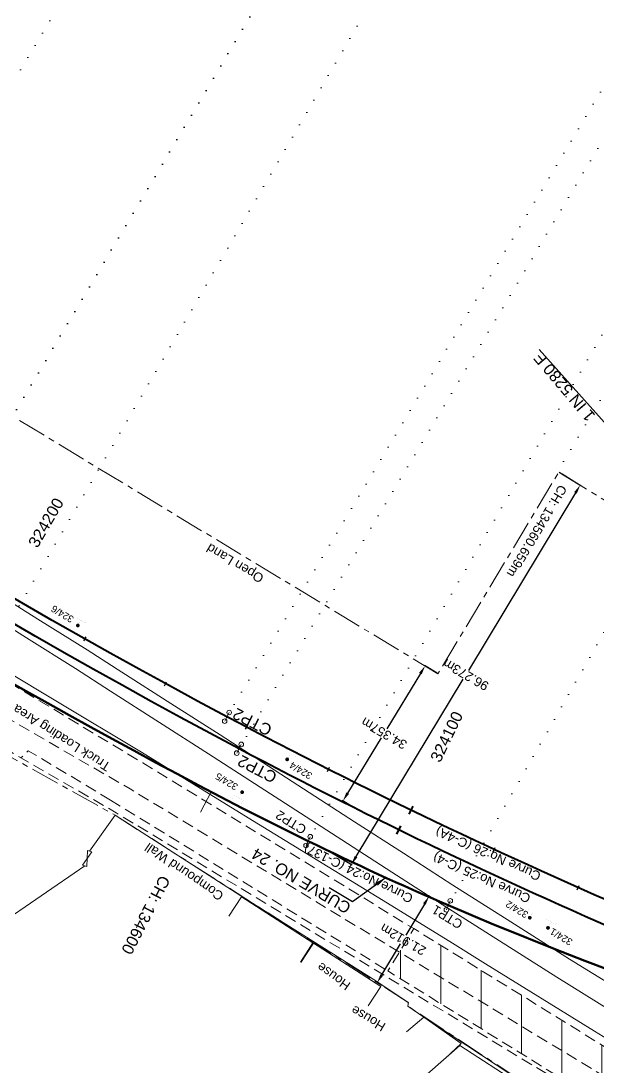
# Model space of a CAD drawing. Header units: metres. Extents: x 560405 to 1249476, y 3385111 to 6787087.
# Drawn here: x 624833.8 to 624959.2, y 3393283.7 to 3393510.9 of the extents above; entities that cross this region are included whole.
import ezdxf
from ezdxf.enums import TextEntityAlignment as Align

# ---------------------------------------------------------------- set-up
doc = ezdxf.new("R2010")
doc.units = ezdxf.units.M
doc.header["$MEASUREMENT"] = 0
doc.header["$PDSIZE"] = 0.05
for name, pattern in [('ACAD_ISO07W100', [3, 0, -3]), ('CENTER', [2, 1.25, -0.25, 0.25, -0.25]), ('DASHED', [0.75, 0.5, -0.25])]:
    doc.linetypes.add(name, pattern=pattern)
doc.layers.get('Defpoints').update_dxf_attribs({"color": 5, "lineweight": 0})
for name, color, linetype, lineweight in [('CANAL TOP', 5, 'Continuous', 0), ('Cardinal_Leader', 10, 'Continuous', 0), ('Chainage', 7, 'Continuous', 0), ('Compound Wall', 7, 'Continuous', 13), ('DOTED LINE', 7, 'ACAD_ISO07W100', 18), ('Existing IR Track', 143, 'Continuous', 0), ('Existing Railway Boundary', 7, 'CENTER', 0), ('Gate', 7, 'Continuous', 13), ('Horiz Curve', 7, 'Continuous', 0), ('OHE MAST', 7, 'Continuous', 0), ('OHE MAST TEXT', 7, 'Continuous', 0), ('Platform', 7, 'Continuous', 0), ('Prop_Horiz Alignment', 7, 'Continuous', 0), ('Proposed Chainage', 10, 'Continuous', 0), ('Proposed Curve_Details', 10, 'Continuous', 0), ('PROPOSED DFCC TRACK', 1, 'Continuous', 0), ('Proposed TPTC Chainages', 10, 'Continuous', 0), ('Residential Building Pucca', 7, 'Continuous', 13), ('Side Details', 7, 'Continuous', 13), ('Subroad Edge', 34, 'Continuous', 0), ('Text', 7, 'Continuous', 0)]:
    doc.layers.add(name, color=color, linetype=linetype, lineweight=lineweight)
for name, color, linetype in [('Cut & Conn curves dn', 192, 'Continuous'), ('Cut & Conn curves up', 192, 'Continuous'), ('cut conn grades up', 192, 'Continuous'), ('Dimension', 10, 'Continuous'), ('OP-3 CH UP', 7, 'Continuous'), ('PROPOSED ROADS', 10, 'DASHED')]:
    doc.layers.add(name, color=color, linetype=linetype)
doc.styles.add('ARIAL', font='arial.ttf')
doc.styles.get("Standard").update_dxf_attribs({"font": 'arial.ttf'})
doc.styles.add('Style-Arial', font='arial.ttf')
doc.dimstyles.new('ISO-25', dxfattribs={"dimtxt": 2.5, "dimasz": 2.5, "dimexe": 1.25, "dimexo": 0.625, "dimtad": 1, "dimdec": 3, "dimtxsty": 'Standard', "dimcen": 2.5, "dimadec": 0, "dimazin": 0, "dimtfac": 1, "dimtdec": 3, "dimtmove": 0, "dimatfit": 3, "dimfxl": 1, "dimarcsym": 0})
doc.dimstyles.get("Standard").update_dxf_attribs({"dimtxt": 2.5, "dimasz": 2.5, "dimexe": 0.18, "dimexo": 0.0625, "dimgap": 0.09, "dimtad": 0, "dimtih": 1, "dimtoh": 1, "dimdec": 3, "dimzin": 0, "dimdsep": 46, "dimtxsty": 'Standard', "dimcen": 0.09, "dimaunit": 1, "dimadec": 4, "dimazin": 0, "dimtfac": 1, "dimtdec": 3, "dimtofl": 0, "dimtmove": 0, "dimatfit": 3, "dimfxl": 1, "dimtolj": 1, "dimtzin": 0, "dimarcsym": 0})

# ---------------------------------------------------------------- blocks, each defined once
blk = doc.blocks.new('GT')
at = {"layer": 'Gate'}
for p, q in [((-0.5, -0.5), (-0.5, 0.5)), ((-0.5, 0.5), (0.5, -0.5)), ((0.5, 0.5), (0.5, -0.5))]:
    blk.add_line(p, q, dxfattribs=at)
at = {"layer": 'Gate', "flags": 128}
blk.add_lwpolyline([(0.5, 0.5), (-0.5, -0.5)], dxfattribs=at)
blk = doc.blocks.new('*D90')
at = {"layer": 'Defpoints', "color": 0, "lineweight": 9, "transparency": 16777216}
for p in [(624921.6, 3393370.84), (624924.26, 3393369.22), (624906.41, 3393339.87)]:
    blk.add_point(p, dxfattribs=at)
at = {"layer": 'Dimension', "color": 0, "lineweight": -2, "transparency": 16777216}
for p, q in [((624920.56, 3393369.14), (624913.25, 3393357.12)), ((624924.21, 3393369.25), (624921.44, 3393370.94)), ((624904.78, 3393343.2), (624912.09, 3393355.22)), ((624906.36, 3393339.9), (624903.59, 3393341.58))]:
    blk.add_line(p, q, dxfattribs=at)
at = {"layer": 'Dimension', "color": 0, "lineweight": 9, "transparency": 16777216}
for points in [[(624920.27, 3393369.31), (624920.84, 3393368.96), (624921.6, 3393370.84)], [(624904.5, 3393343.37), (624905.07, 3393343.02), (624903.75, 3393341.49)]]:
    blk.add_solid(points, dxfattribs=at)
at = {"layer": 'Dimension', "color": 0, "lineweight": 0, "transparency": 16777216, "insert": (624912.67, 3393356.17), "char_height": 2, "attachment_point": 5, "rotation": 150}
blk.add_mtext('\\A1;34.357m', dxfattribs=at)
blk = doc.blocks.new('OHE')
at = {"layer": 'OHE MAST'}
h = blk.add_hatch(color=3, dxfattribs=at)
edge = h.paths.add_edge_path()
edge.add_arc((627930.47, 3391522.15), 0.412, -30.9792, 329.0208)
at = {"layer": 'OHE MAST', "color": 3, "lineweight": 13, "const_width": 0.008, "flags": 128}
blk.add_lwpolyline([(627932.78, 3391523.67), (627932.2, 3391522.71), (627930.15, 3391523.94), (627930.72, 3391524.9)], dxfattribs=at)
at = {"layer": 'OHE MAST', "color": 3, "const_width": 0.008, "flags": 128}
blk.add_lwpolyline([(627931.18, 3391523.33), (627930.47, 3391522.15)], dxfattribs=at)
blk = doc.blocks.new('*D102')
at = {"layer": 'Defpoints', "color": 0, "lineweight": 9, "transparency": 16777216}
for p in [(624922.45, 3393320.79), (624923.45, 3393320.19), (624912.17, 3393301.41)]:
    blk.add_point(p, dxfattribs=at)
at = {"layer": 'Text', "color": 0, "lineweight": -2, "transparency": 16777216}
for p, q in [((624921.42, 3393319.08), (624917.39, 3393312.35)), ((624923.45, 3393320.19), (624922.3, 3393320.89)), ((624912.2, 3393303.72), (624916.24, 3393310.45)), ((624912.17, 3393301.41), (624911.02, 3393302.1))]:
    blk.add_line(p, q, dxfattribs=at)
at = {"layer": 'Text', "color": 0, "lineweight": 9, "transparency": 16777216}
for points in [[(624921.14, 3393319.25), (624921.71, 3393318.91), (624922.45, 3393320.79)], [(624911.92, 3393303.89), (624912.49, 3393303.55), (624911.17, 3393302.01)]]:
    blk.add_solid(points, dxfattribs=at)
at = {"layer": 'Text', "color": 0, "transparency": 16777216, "insert": (624916.81, 3393311.4), "char_height": 2, "attachment_point": 5, "rotation": 150}
blk.add_mtext('\\A1;21.912m', dxfattribs=at)
blk = doc.blocks.new('*D106')
at = {"layer": 'Defpoints', "color": 0, "lineweight": 9, "transparency": 16777216}
for p in [(624950.63, 3393412.92), (624955.29, 3393410.11), (624900.91, 3393330.49)]:
    blk.add_point(p, dxfattribs=at)
at = {"layer": 'Dimension', "color": 0, "lineweight": -2, "transparency": 16777216}
for p, q in [((624950.69, 3393412.89), (624955.44, 3393410.02)), ((624954.26, 3393408.4), (624931, 3393369.85)), ((624906.6, 3393329.39), (624929.85, 3393367.94)), ((624900.96, 3393330.45), (624905.72, 3393327.58))]:
    blk.add_line(p, q, dxfattribs=at)
at = {"layer": 'Dimension', "color": 0, "lineweight": 9, "transparency": 16777216}
for points in [[(624953.97, 3393408.57), (624954.54, 3393408.23), (624955.29, 3393410.11)], [(624906.31, 3393329.56), (624906.88, 3393329.22), (624905.56, 3393327.68)]]:
    blk.add_solid(points, dxfattribs=at)
at = {"layer": 'Dimension', "color": 0, "lineweight": 0, "transparency": 16777216, "insert": (624930.43, 3393368.9), "char_height": 2, "attachment_point": 5, "rotation": 150}
blk.add_mtext('\\A1;96.273m', dxfattribs=at)

msp = doc.modelspace()

# ---------------------------------------------------------------- hatches: boundary and pattern name
at = {"layer": 'Platform', "lineweight": 18, "ltscale": 5}
h = msp.add_hatch(dxfattribs=at)
h.set_pattern_fill('ANSI31', color=3, scale=70, angle=45)
h.paths.add_polyline_path([(625764.5882, 3392803.5868), (625746.2321, 3392814.5967), (625737.0194, 3392819.2755), (625704.0946, 3392839.2088), (625671.9737, 3392858.6062), (625641.256, 3392877.0892), (625610.2836, 3392895.751), (625560.2623, 3392926.2804), (625522.5869, 3392948.8585), (625482.9773, 3392972.6418), (625451.9359, 3392991.6256), (625421.6417, 3393009.7241), (625354.0885, 3393050.6028), (625301.0774, 3393082.6359), (625281.8023, 3393094.249), (625227.6613, 3393126.5647), (625168.0245, 3393162.919), (625094.4711, 3393207.1329), (625050.9326, 3393232.6145), (625011.8999, 3393256.6501), (624964.7557, 3393285.508), (624919.1299, 3393313.7575), (624913.4978, 3393304.5779), (624956.7742, 3393277.764), (625004.1747, 3393248.9547), (625045.8733, 3393224.1782), (625087.0373, 3393198.2053), (625155.9882, 3393157.6877), (625161.3558, 3393154.0733), (625221.119, 3393117.4224), (625275.0374, 3393085.066), (625290.2539, 3393075.2561), (625349.1291, 3393041.8357), (625415.7598, 3392998.2542), (625446.6577, 3392979.7718), (625478.8044, 3392960.6022), (625516.4182, 3392937.5763), (625553.7619, 3392915.0713), (625585.8397, 3392895.6563), (625593.1627, 3392891.1401), (625603.1792, 3392885.3123), (625634.5287, 3392866.3519), (625666.5944, 3392846.865), (625697.4278, 3392828.3449), (625730.8907, 3392807.7989), (625739.1561, 3392803.9139), (625756.6994, 3392793.2958), (625763.3635, 3392788.9616), (625792.777, 3392771.7812), (625820.3671, 3392754.8532), (625847.4418, 3392738.317), (625853.0514, 3392734.9942), (625875.6542, 3392721.4301), (625905.1251, 3392703.7363), (625946.8011, 3392678.4491), (625953.4617, 3392689.4227), (625911.6145, 3392714.7413), (625882.1845, 3392732.4454), (625859.0625, 3392746.2055), (625826.9254, 3392765.8663), (625799.2966, 3392782.4826)])

# ---------------------------------------------------------------- linework, layer by layer
at = {"layer": 'CANAL TOP', "linetype": 'ACAD_ISO07W100', "lineweight": 30}
msp.add_line((624805.921, 3393381.1982), (624900.704, 3393540.6971), dxfattribs=at)
at = {"layer": 'Cardinal_Leader', "linetype": 'Continuous', "lineweight": 13}
for p, q in [((624895.7185, 3393331.813), (624896.6473, 3393333.7199)), ((624926.2105, 3393317.8462), (624927.0508, 3393319.7937))]:
    msp.add_line(p, q, dxfattribs=at)
for centre in [(624896.6473, 3393333.7199), (624895.7185, 3393331.813), (624927.0508, 3393319.7937), (624926.2105, 3393317.8462)]:
    msp.add_circle(centre, 0.5, dxfattribs=at)
at = {"layer": 'Chainage', "color": 4, "lineweight": 0, "flags": 128}
msp.add_lwpolyline([(624878.5428, 3393359.7613), (624878.5428, 3393359.7613)], dxfattribs=at)
at = {"layer": 'Compound Wall', "lineweight": 20, "flags": 128}
for points in [[(624848.7198, 3393330.5908), (624854.2544, 3393338.3806), (624881.5952, 3393320.8628), (624910.9181, 3393302.4522), (624917.926, 3393297.7354), (624917.9698, 3393297.7439), (624917.8619, 3393296.9088), (624921.3018, 3393294.4955), (624943.1943, 3393280.1321), (624948.1968, 3393276.6365), (624948.29, 3393276.5847), (624932.4149, 3393263.449)], [(624802.9948, 3393322.4514), (624813.5261, 3393331.3679), (624828.613, 3393314.3923), (624847.6551, 3393327.4032)]]:
    msp.add_lwpolyline(points, dxfattribs=at)
at = {"layer": 'Compound Wall', "lineweight": 13, "flags": 128}
msp.add_lwpolyline([(624848.7198, 3393330.5908), (624854.2544, 3393338.3806), (624881.5952, 3393320.8628), (624910.9181, 3393302.4522), (624917.926, 3393297.7354), (624917.9698, 3393297.7439), (624917.8619, 3393296.9088), (624921.3018, 3393294.4955), (624943.1943, 3393280.1321), (624948.1968, 3393276.6365), (624948.29, 3393276.5847), (624932.4149, 3393263.449)], dxfattribs=at)
at = {"layer": 'Compound Wall', "flags": 128}
msp.add_lwpolyline([(624802.9948, 3393322.4514), (624813.5261, 3393331.3679), (624828.613, 3393314.3923), (624847.6551, 3393327.4032)], dxfattribs=at)
at = {"layer": 'Cut & Conn curves dn', "color": 190, "lineweight": 13}
msp.add_line((624878.0556, 3393358.8192), (624879.0299, 3393360.7033), dxfattribs=at)
for centre in [(624879.0299, 3393360.7033), (624878.0556, 3393358.8192)]:
    msp.add_circle(centre, 0.5, dxfattribs=at)
at = {"layer": 'Cut & Conn curves up', "color": 190, "lineweight": 13}
msp.add_line((624880.6807, 3393351.8831), (624881.6584, 3393353.7655), dxfattribs=at)
for centre in [(624881.6584, 3393353.7655), (624880.6807, 3393351.8831)]:
    msp.add_circle(centre, 0.5, dxfattribs=at)
at = {"layer": 'cut conn grades up', "color": 190, "linetype": 'Continuous', "lineweight": 0, "flags": 128}
msp.add_lwpolyline([(624975.9539, 3393405.4503), (624961.1017, 3393423.012), (624946.345, 3393439.5606)], dxfattribs=at)
at = {"layer": 'DOTED LINE', "color": 3, "linetype": 'ACAD_ISO07W100', "lineweight": 18}
msp.add_line((624784.405, 3393417.7816), (624874.1547, 3393567.8827), dxfattribs=at)
at = {"layer": 'DOTED LINE', "color": 1, "linetype": 'ACAD_ISO07W100', "lineweight": 18}
for p, q in [((624825.6341, 3393370.4689), (624921.5662, 3393535.0499)), ((624896.1829, 3393332.7665), (624989.9021, 3393494.1786)), ((624926.6306, 3393318.82), (625017.3233, 3393477.7781))]:
    msp.add_line(p, q, dxfattribs=at)
at = {"layer": 'DOTED LINE', "color": 190, "linetype": 'ACAD_ISO07W100', "lineweight": 18}
for p, q in [((624878.5428, 3393359.7613), (624967.1577, 3393507.9644)), ((624881.1696, 3393352.8243), (624972.243, 3393505.1392))]:
    msp.add_line(p, q, dxfattribs=at)
at = {"layer": 'DOTED LINE', "color": 6, "linetype": 'ACAD_ISO07W100', "lineweight": 18}
msp.add_line((624951.6683, 3393415.1824), (624996.5315, 3393490.2135), dxfattribs=at)
at = {"layer": 'Existing IR Track', "color": 3, "lineweight": 18, "ltscale": 5, "flags": 128}
for points in [[(624967.8038, 3393285.6834), (624958.3765, 3393291.4653), (624934.7357, 3393306.1459), (624926.9516, 3393310.9797), (624911.1479, 3393320.6759), (624885.4243, 3393336.4585), (624861.4936, 3393351.141), (624859.971, 3393352.0589), (624841.4073, 3393363.2484), (624830.6352, 3393369.6918), (624820.0448, 3393376.0262), (624807.5089, 3393383.5797), (624795.577, 3393390.7694), (624785.0521, 3393396.9378), (624774.5847, 3393403.071), (624761.6191, 3393410.4989), (624740.0714, 3393422.841), (624731.4944, 3393427.7315), (624719.578, 3393434.5269), (624711.1606, 3393439.4122), (624701.9812, 3393444.7402), (624692.5734, 3393450.5165), (624684.473, 3393455.5058), (624679.2409, 3393459.1434)], [(624973.228, 3393294.6816), (624952.9563, 3393307.1527), (624940.2147, 3393315.2265), (624927.5921, 3393323.2249), (624916.8668, 3393330.1323), (624906.2739, 3393336.9545), (624891.4931, 3393346.4908), (624877.0401, 3393355.8155), (624866.3707, 3393362.636), (624855.7028, 3393369.4555), (624848.1527, 3393374.2919), (624837.461, 3393380.9865), (624826.7596, 3393387.687), (624814.4934, 3393395.1633), (624801.9841, 3393402.7877), (624792.1532, 3393408.7025), (624790.7587, 3393409.5414)], [(624970.7047, 3393290.4896), (624950.1813, 3393303.1827), (624937.7224, 3393311.0892), (624925.2628, 3393318.9961), (624914.3963, 3393326.0266), (624903.5252, 3393333.0601), (624889.0238, 3393342.3975), (624874.5229, 3393351.7346), (624863.9039, 3393358.5395), (624853.2857, 3393365.3439), (624845.6807, 3393370.2438), (624835.0169, 3393376.9302), (624824.3523, 3393383.617), (624812.0493, 3393391.1073), (624801.1087, 3393398.122)]]:
    msp.add_lwpolyline(points, dxfattribs=at)
at = {"layer": 'Existing Railway Boundary', "color": 36, "lineweight": 20, "ltscale": 5, "flags": 128}
for points in [[(628955.3903, 3390792.7231), (628931.5933, 3390806.5004), (628894.0251, 3390836.9955), (628805.3605, 3390890.9758), (628763.1272, 3390916.9343), (628721.4077, 3390942.8333), (628634.7683, 3390998.5313), (628587.091, 3391026.3426), (628541.4721, 3391053.7252), (628498.5869, 3391079.4164), (628461.1936, 3391101.0466), (628391.2271, 3391146.4682), (628362.6237, 3391162.4973), (628324.6397, 3391185.7049), (628291.5767, 3391211.6933), (628254.0781, 3391235.9403), (628157.3612, 3391308.2767), (628174.1002, 3391326.9143), (628137.357, 3391356.9761), (627964.1476, 3391459.1923), (627842.8937, 3391531.9115), (627628.8138, 3391662.2153), (627542.6631, 3391714.392), (627424.9352, 3391785.3705), (627222.9648, 3391909.2736), (627204.5725, 3391920.6394), (627188.744, 3391930.1784), (627172.9334, 3391939.7064), (627156.2431, 3391949.7674), (627139.5672, 3391959.8197), (627123.601, 3391969.4113), (627107.6038, 3391979.0215), (627094.8626, 3391986.7123), (627082.1497, 3391994.3859), (627065.7488, 3392004.2586), (627049.3375, 3392014.1375), (627032.6946, 3392024.1476), (627016.0309, 3392034.1701), (627000.4204, 3392043.5941), (626984.8329, 3392053.004), (626968.8891, 3392062.6064), (626952.9363, 3392072.2142), (626935.7844, 3392082.5282), (626918.6205, 3392092.8492), (626911.6028, 3392097.0645), (626893.0809, 3392108.2246), (626874.5706, 3392119.3777), (626856.2268, 3392130.4336), (626837.8855, 3392141.4881), (626820.3864, 3392152.0274), (626802.8816, 3392162.57), (626783.4724, 3392174.252), (626764.0577, 3392185.9374), (626746.1558, 3392196.7119), (626728.2543, 3392207.4863), (626707.0601, 3392220.2572), (626685.8746, 3392233.0229), (626648.9408, 3392255.2553), (626610.6712, 3392278.2676), (626591.3871, 3392289.8865), (626572.1184, 3392301.4961), (626553.8402, 3392312.4904), (626535.5663, 3392323.4823), (626522.8303, 3392331.1061), (626502.0043, 3392343.7024), (626484.7028, 3392354.0807), (626467.0127, 3392364.7717), (626449.2849, 3392375.4221), (626424.442, 3392390.2653), (626407.8647, 3392400.3136), (626390.2843, 3392410.9836), (626378.1904, 3392418.1073), (626367.3819, 3392424.6782), (626356.7585, 3392431.1355), (626339.0548, 3392441.7126), (626324.6325, 3392450.4845), (626311.6182, 3392458.3129), (626290.6128, 3392470.9931), (626276.2418, 3392479.6446), (626252.5581, 3392493.9648), (626233.8146, 3392505.2467), (626215.0541, 3392516.5389), (626191.0882, 3392530.9577), (626167.1186, 3392545.3787), (626148.2508, 3392556.7397), (626129.3895, 3392568.0967), (626109.0676, 3392580.3241), (626088.7404, 3392592.5546), (626063.7846, 3392607.5962), (626038.8416, 3392622.63), (626017.6425, 3392635.4182), (625996.4509, 3392648.2016), (625974.9359, 3392661.1602), (625952.8751, 3392674.4888), (625933.5372, 3392686.1045), (625914.159, 3392697.7444), (625896.1455, 3392708.6148), (625885.6622, 3392714.935), (625875.1898, 3392721.2486), (625871.6088, 3392723.3979), (625854.6293, 3392733.6202), (625837.6636, 3392743.8342), (625819.8659, 3392754.5631), (625802.0927, 3392765.2772), (625784.0738, 3392776.0974), (625766.0279, 3392786.9338), (625747.7802, 3392797.9258), (625729.6331, 3392808.8567), (625710.0131, 3392820.4001), (625690.2406, 3392832.0331), (625670.5571, 3392843.8213), (625650.9098, 3392855.5881), (625631.8821, 3392867.0602), (625612.8815, 3392878.5159), (625595.4116, 3392889.057), (625577.9617, 3392899.586), (625560.977, 3392909.7984), (625543.9665, 3392920.0263), (625527.0929, 3392930.2025), (625510.2317, 3392940.3713), (625492.2072, 3392951.2501), (625474.1887, 3392962.1253), (625459.4135, 3392971.0439), (625444.6385, 3392979.9623), (625429.7392, 3392988.9655), (625414.8651, 3392997.9534), (625398.0894, 3393008.048), (625381.2878, 3393018.1581), (625364.4876, 3393028.2943), (625347.6668, 3393038.4431), (625341.4954, 3393042.1962), (625336.6811, 3393045.1488), (625324.9758, 3393052.1854), (625313.1706, 3393059.282), (625305.1662, 3393064.122), (625297.2032, 3393068.9372), (625281.7488, 3393078.2354), (625266.3027, 3393087.5539), (625250.5827, 3393097.0002), (625234.8576, 3393106.4748), (625220.9629, 3393114.8441), (625207.0756, 3393123.2089), (625191.9734, 3393132.2824), (625166.0786, 3393147.7733), (625153.4581, 3393156.0581), (625151.114, 3393150.7018), (625147.8866, 3393153.7551), (625116.7003, 3393173.3287), (625093.3281, 3393188.0041), (625071.1556, 3393203.0477), (625055.7157, 3393212.8225), (625027.3997, 3393228.6096), (625007.6825, 3393240.5669), (624979.825, 3393257.4607), (624954.8894, 3393272.5826), (624917.8619, 3393296.9088), (624917.926, 3393297.7354), (624854.2544, 3393338.3806), (624790.1714, 3393374.1107), (624761.6212, 3393391.1947), (624742.8731, 3393402.4132), (624713.9783, 3393419.7034), (624678.9617, 3393441.6196), (624667.4095, 3393431.6005), (624566.1173, 3393492.8402), (624519.8878, 3393520.9391), (624450.2813, 3393561.7296), (624447.0221, 3393556.3381), (624253.5789, 3393673.1377), (624021.9727, 3393812.2493)], [(624924.3694, 3393369.1236), (624757.1408, 3393470.3218), (624580.9681, 3393576.3235), (624588.5446, 3393588.8795), (624585.0406, 3393590.9939), (624568.0816, 3393601.2287), (624556.6055, 3393608.1185), (624545.2314, 3393614.9473), (624532.9273, 3393622.3676), (624520.6168, 3393629.7917), (624509.9792, 3393636.232), (624499.3008, 3393642.6969), (624491.2403, 3393647.5696), (624483.1601, 3393652.454), (624472.5088, 3393658.8611), (624461.9678, 3393665.2022), (624452.0781, 3393671.185), (624442.0903, 3393677.2271), (624431.7665, 3393683.4489), (624424.2758, 3393687.9025), (624411.1713, 3393673.2673)]]:
    msp.add_lwpolyline(points, dxfattribs=at)
at = {"layer": 'Existing Railway Boundary', "color": 6, "lineweight": 20, "ltscale": 5, "flags": 128}
msp.add_lwpolyline([(627892.3746, 3391590.8464), (627853.8026, 3391614.8633), (627807.8709, 3391643.3648), (627763.2098, 3391671.1424), (627729.391, 3391692.3162), (627635.8822, 3391750.6784), (627660.1446, 3391809.2203), (627519.5568, 3391891.152), (627476.8389, 3391915.865), (627434.3844, 3391942.69), (627307.5279, 3392026.3119), (627306.7829, 3392026.5061), (627267.353, 3392052.7992), (627223.9736, 3392078.9893), (627097.3461, 3392148.2433), (627064.2509, 3392171.6214), (627020.7361, 3392194.4307), (626980.8782, 3392219.8528), (626937.972, 3392245.713), (626894.59, 3392272.359), (626851.325, 3392298.078), (626765.656, 3392350.035), (626720.72, 3392377.008), (626678.274, 3392402.82), (626638.354, 3392427.704), (626595.176, 3392453.388), (626546.2585, 3392482.4138), (626502.9741, 3392507.8519), (626457.1589, 3392535.47), (626370.2027, 3392585.4762), (626329.4837, 3392607.8197), (626276.63, 3392641.1068), (626248.5163, 3392659.2277), (626219.5479, 3392680.9715), (626152.643, 3392718.511), (626109.5867, 3392744.8943), (626057.9239, 3392775.41), (626021.0374, 3392796.8242), (625904.8086, 3392858.5418), (625861.3055, 3392884.0038), (625818.1177, 3392909.4437), (625699.839, 3392978.326), (625656.064, 3393004.068), (625614.356, 3393028.385), (625543.556, 3393070.031), (625500.6769, 3393095.2405), (625461.769, 3393118.43), (625418.978, 3393143.909), (625375.919, 3393169.091), (625289.4128, 3393220.1398), (625283.3377, 3393209.9857), (625180.1642, 3393272.0512), (624950.6342, 3393412.922), (624924.3694, 3393369.1236), (624924.3694, 3393369.1236)], dxfattribs=at)
at = {"layer": 'Horiz Curve', "color": 190, "lineweight": 40, "flags": 128}
for points in [[(624878.5428, 3393359.7613), (624872.1738, 3393363.1668), (624865.8245, 3393366.6086), (624859.4937, 3393370.0845), (624853.1805, 3393373.5922), (624846.8839, 3393377.1296), (624840.6028, 3393380.6944), (624834.3361, 3393384.2845), (624828.0827, 3393387.8977), (624821.8414, 3393391.5318), (624815.6112, 3393395.1849), (624809.3908, 3393398.8546), (624803.179, 3393402.539), (624796.9747, 3393406.2358), (624790.7766, 3393409.9431), (624784.5835, 3393413.6587), (624778.3941, 3393417.3805), (624772.2072, 3393421.1065), (624766.0216, 3393424.8346)], [(624881.1696, 3393352.8243), (624874.794, 3393356.2174), (624868.438, 3393359.6468), (624862.1004, 3393363.1103), (624855.7804, 3393366.6057), (624849.4769, 3393370.1308), (624843.1889, 3393373.6833), (624836.9152, 3393377.2612), (624830.6547, 3393380.8622), (624824.4064, 3393384.4842), (624818.169, 3393388.1251), (624811.9415, 3393391.7827), (624805.7226, 3393395.4549), (624799.511, 3393399.1397), (624793.3057, 3393402.8348), (624787.1054, 3393406.5383), (624780.9087, 3393410.2481), (624774.7146, 3393413.962), (624768.5217, 3393417.678)], [(624918.0967, 3393338.5829), (624918.9676, 3393340.3833)], [(624918.0971, 3393338.5827), (624918.968, 3393340.3831)], [(624915.4441, 3393334.3003), (624916.3204, 3393336.0981)]]:
    msp.add_lwpolyline(points, dxfattribs=at)
at = {"layer": 'Horiz Curve', "color": 190, "lineweight": 40, "extrusion": (0, 0, -1)}
for centre, end in [((-625438.898, 3394415.236), 297.9639895), ((-625439.465, 3394409.3901), 297.8522301)]:
    msp.add_arc(centre, 1195, 293.105234, end, dxfattribs=at)
at = {"layer": 'OP-3 CH UP', "color": 40, "lineweight": 9, "true_color": 0xf8d731}
for radius in [8763.3902, 8182.5236, 7294.1209]:
    msp.add_circle((624059.7714, 3393874.4188), radius, dxfattribs=at)
at = {"layer": 'Platform', "color": 3, "linetype": 'DASHED', "lineweight": 18, "ltscale": 5, "flags": 128}
msp.add_lwpolyline([(625764.5882, 3392803.5868), (625746.2321, 3392814.5967), (625737.0194, 3392819.2755), (625704.0946, 3392839.2088), (625671.9737, 3392858.6062), (625641.256, 3392877.0892), (625610.2836, 3392895.751), (625560.2623, 3392926.2804), (625522.5869, 3392948.8585), (625482.9773, 3392972.6418), (625451.9359, 3392991.6256), (625421.6417, 3393009.7241), (625354.0885, 3393050.6028), (625301.0774, 3393082.6359), (625281.8023, 3393094.249), (625227.6613, 3393126.5647), (625168.0245, 3393162.919), (625094.4711, 3393207.1329), (625050.9326, 3393232.6145), (625011.8999, 3393256.6501), (624964.7557, 3393285.508), (624919.1299, 3393313.7575), (624913.4978, 3393304.5779), (624956.7742, 3393277.764), (625004.1747, 3393248.9547), (625045.8733, 3393224.1782), (625087.0373, 3393198.2053), (625155.9882, 3393157.6877), (625161.3558, 3393154.0733), (625221.119, 3393117.4224), (625275.0374, 3393085.066), (625290.2539, 3393075.2561), (625349.1291, 3393041.8357), (625415.7598, 3392998.2542), (625446.6577, 3392979.7718), (625478.8044, 3392960.6022), (625516.4182, 3392937.5763), (625553.7619, 3392915.0713), (625585.8397, 3392895.6563), (625593.1627, 3392891.1401), (625603.1792, 3392885.3123), (625634.5287, 3392866.3519), (625666.5944, 3392846.865), (625697.4278, 3392828.3449), (625730.8907, 3392807.7989), (625739.1561, 3392803.9139), (625756.6994, 3392793.2958), (625763.3635, 3392788.9616), (625792.777, 3392771.7812), (625820.3671, 3392754.8532), (625847.4418, 3392738.317), (625853.0514, 3392734.9942), (625875.6542, 3392721.4301), (625905.1251, 3392703.7363), (625946.8011, 3392678.4491), (625953.4617, 3392689.4227), (625911.6145, 3392714.7413), (625882.1845, 3392732.4454), (625859.0625, 3392746.2055), (625826.9254, 3392765.8663), (625799.2966, 3392782.4826)], close=True, dxfattribs=at)
at = {"layer": 'Prop_Horiz Alignment', "color": 4, "linetype": 'Continuous', "lineweight": 30, "flags": 128}
for points in [[(624847.4666, 3393376.2266), (624847.9579, 3393377.0976)], [(624864.9568, 3393366.5127), (624865.4362, 3393367.3903)], [(624882.5896, 3393357.0578), (624883.0549, 3393357.9429)], [(624900.3768, 3393347.8958), (624900.8272, 3393348.7886)], [(624936.3986, 3393330.4713), (624936.819, 3393331.3786)], [(624954.6232, 3393322.2135), (624955.0283, 3393323.1278)]]:
    msp.add_lwpolyline(points, dxfattribs=at)
at = {"layer": 'Prop_Horiz Alignment', "color": 4, "linetype": 'Continuous', "lineweight": 30}
for centre in [(624878.5428, 3393359.7613), (624881.1696, 3393352.8243)]:
    msp.add_circle(centre, 0.15, dxfattribs=at)
at = {"layer": 'Proposed Chainage', "linetype": 'Continuous', "lineweight": 0, "flags": 128}
msp.add_lwpolyline([(624872.8163, 3393339.0664), (624875.1248, 3393343.5016)], dxfattribs=at)
at = {"layer": 'PROPOSED DFCC TRACK', "color": 1, "linetype": 'Continuous', "lineweight": 50, "flags": 128}
for points in [[(624896.1829, 3393332.7665), (624891.3972, 3393335.1207), (624886.6285, 3393337.5089), (624881.8756, 3393339.9285), (624877.1376, 3393342.377), (624872.4133, 3393344.852), (624867.7016, 3393347.3509), (624863.0015, 3393349.8713), (624858.3116, 3393352.4109), (624853.6307, 3393354.9671), (624848.9577, 3393357.5375), (624844.2912, 3393360.1198), (624839.63, 3393362.7116), (624834.9727, 3393365.3105), (624830.3181, 3393367.9141), (624825.6647, 3393370.5201)], [(625001.2779, 3393290.081), (624996.2652, 3393291.9025), (624991.2535, 3393293.7265), (624986.2436, 3393295.5556), (624981.2366, 3393297.3924), (624976.2333, 3393299.2393), (624971.2346, 3393301.099), (624966.2417, 3393302.9738), (624961.2555, 3393304.8664), (624956.277, 3393306.7792), (624951.3073, 3393308.7148), (624946.3475, 3393310.6756), (624941.3988, 3393312.6641), (624936.4622, 3393314.6827), (624931.5391, 3393316.7338), (624926.6306, 3393318.82)]]:
    msp.add_lwpolyline(points, dxfattribs=at)
at = {"layer": 'PROPOSED DFCC TRACK', "color": 1, "linetype": 'Continuous', "lineweight": 50, "extrusion": (0, 0, -1)}
msp.add_arc((-625202.831, 3393962.0255), 700, 293.2392771, 295.9807222, dxfattribs=at)
at = {"layer": 'PROPOSED ROADS', "color": 1, "linetype": 'DASHED', "lineweight": 13, "ltscale": 5, "flags": 128}
for points in [[(625362.5904, 3393087.4977, -0.41419569), (625354.3556, 3393085.452), (625336.5918, 3393096.1452, 0.41421379), (625309.1422, 3393089.3249), (625308.5242, 3393088.2982, -0.41512004), (625287.8972, 3393083.2069), (624857.5286, 3393344.0904), (624737.8937, 3393413.2009), (624680.111, 3393446.7487, 0.09685444), (624673.3444, 3393447.4888, 0.12951921), (624667.4268, 3393445.6531, -0.23575218), (624657.6538, 3393447.1749)], [(625583.4746, 3392898.337), (625271.7331, 3393085.9913, -0.00103844), (625270.0635, 3393087.0012), (624854.4724, 3393338.9267), (624734.8211, 3393408.0466), (624681.6554, 3393440.4483)]]:
    msp.add_lwpolyline(points, format="xyb", dxfattribs=at)
at = {"layer": 'Residential Building Pucca', "flags": 128}
for points in [[(624878.9817, 3393316.4634), (624881.6857, 3393320.6679), (624897.2093, 3393310.6844), (624894.5054, 3393306.4799)], [(624878.9817, 3393316.4634), (624881.6857, 3393320.6679), (624897.2093, 3393310.6844), (624894.5054, 3393306.4799)], [(624894.6295, 3393306.4023), (624897.3358, 3393310.6053), (624911.9483, 3393301.1966), (624909.242, 3393296.9936)], [(624894.6295, 3393306.4023), (624897.3358, 3393310.6053), (624911.9483, 3393301.1966), (624909.242, 3393296.9936)], [(624917.5424, 3393291.3558), (624921.3075, 3393294.4926), (624929.4277, 3393288.8041), (624925.9084, 3393285.5695)], [(624917.5424, 3393291.3558), (624921.3075, 3393294.4926), (624929.4277, 3393288.8041), (624925.9084, 3393285.5695)]]:
    msp.add_lwpolyline(points, dxfattribs=at)
at = {"layer": 'Residential Building Pucca'}
msp.add_3dface([(624928.4733, 3393268.0047), (624942.0533, 3393279.9602), (624929.0947, 3393288.3747), (624915.5142, 3393276.4187)], dxfattribs=at)
msp.add_3dface([(624928.4733, 3393268.0047), (624942.0533, 3393279.9602), (624929.0947, 3393288.3747), (624915.5142, 3393276.4187)], dxfattribs=at)
at = {"layer": 'Subroad Edge', "color": 3, "linetype": 'DASHED', "lineweight": 18, "ltscale": 5, "flags": 128}
for points in [[(624434.423, 3393599.5316), (624499.891, 3393563.8795), (624531.0563, 3393545.2091), (624531.7166, 3393546.3297), (624552.0748, 3393533.8566), (624575.0138, 3393519.9814), (624594.6073, 3393508.0575), (624625.9654, 3393488.0793), (624655.0435, 3393470.9149), (624683.2353, 3393453.7682), (624700.804, 3393443.474), (624718.7444, 3393432.972), (624748.1556, 3393416.2046), (624773.6848, 3393401.6068), (624794.7454, 3393389.2574), (624819.1026, 3393374.53), (624837.1763, 3393363.611), (624840.1539, 3393361.8634), (624860.2448, 3393349.7398)], [(624853.2522, 3393341.6902), (624835.4046, 3393352.3955), (624833.7984, 3393350.8696)], [(624860.2448, 3393349.7398), (624919.1299, 3393313.7575)], [(624853.2522, 3393341.6902), (624913.5, 3393304.5814)]]:
    msp.add_lwpolyline(points, dxfattribs=at)

# ---------------------------------------------------------------- block references
at = {"layer": 'Gate', "xscale": 3.360772576184607, "yscale": 0.9997814889063974, "zscale": 1.833040700610229, "rotation": 71.2758223300004}
msp.add_blockref('GT', (624848.1875, 3393328.997), dxfattribs=at)
msp.add_blockref('GT', (624848.1875, 3393328.997), dxfattribs=at)
at = {"layer": 'OHE MAST', "color": 2, "lineweight": 13}
for p in [(-3084.3127, 1857.4395), (-3038.8432, 1828.3694), (-2986.1511, 1793.9753), (-2982.192, 1791.7687)]:
    msp.add_blockref('OHE', p, dxfattribs=at)
at = {"layer": 'OHE MAST', "color": 2, "lineweight": 13, "rotation": 180}
msp.add_blockref('OHE', (1252812.3266, 6784865.5335), dxfattribs=at)

# ---------------------------------------------------------------- texts
at = {"layer": 'Chainage', "color": 190, "lineweight": 0, "char_height": 2.5, "attachment_point": 1, "line_spacing_factor": 0.672, "style": 'Style-Arial'}
for s, insert, rotation in [('324200', (624835.2244, 3393397.5121), 59.952382), ('CTP2', (624887.4395, 3393355.4701), 152.693158), ('324100', (624922.5891, 3393350.7398), 64.185922), ('CTP2', (624888.5116, 3393345.2379), 152.693158)]:
    msp.add_mtext(s, dxfattribs=dict(at, insert=insert, rotation=rotation))
at = {"layer": 'cut conn grades up', "color": 0, "lineweight": 13, "insert": (624946.9285, 3393439.1683), "char_height": 2.5, "attachment_point": 9, "rotation": 130.221754, "line_spacing_factor": 0.84, "style": 'Style-Arial'}
msp.add_mtext('1 IN 5280 F', dxfattribs=at)
at = {"layer": 'Existing IR Track', "color": 7, "lineweight": 0, "style": 'ARIAL'}
msp.add_text('CURVE NO. 24', height=2.5, rotation=149.247192, dxfattribs=at).set_placement((624884.2529, 3393330.3162), align=Align.MIDDLE_RIGHT)
at = {"layer": 'Existing Railway Boundary', "color": 6, "linetype": 'Continuous', "ltscale": 5}
msp.add_text('CH: 134560.659m', height=2, rotation=239.316825, dxfattribs=at).set_placement((624950.7897, 3393410.3504))
at = {"layer": 'Horiz Curve', "color": 190, "lineweight": 40, "style": 'ARIAL'}
for s, p in [('Curve No:26 (C-4A)', (624946.9389, 3393325.8621)), ('Curve No:25 (C-4)', (624944.7087, 3393321.0274))]:
    msp.add_text(s, height=2, rotation=155.776899, dxfattribs=at).set_placement(p)
at = {"layer": 'OHE MAST TEXT', "color": 3, "lineweight": 18, "style": 'ARIAL'}
for s, p in [('324/6', (624845.443, 3393381.3776)), ('324/4', (624897.2231, 3393347.4005)), ('324/5', (624881.1069, 3393344.9875)), ('324/2', (624944.1564, 3393317.2343)), ('324/1', (624953.7708, 3393311.2807))]:
    msp.add_text(s, height=1.5, rotation=149, dxfattribs=at).set_placement(p)
at = {"layer": 'Proposed Chainage', "color": 1, "lineweight": 0, "insert": (624865.2193, 3393324.9783), "char_height": 2.5, "attachment_point": 4, "rotation": 242.503502, "line_spacing_factor": 0.6, "style": 'Style-Arial'}
msp.add_mtext('CH: 134600', dxfattribs=at)
at = {"layer": 'Proposed Curve_Details', "color": 1, "style": 'ARIAL'}
msp.add_text('Curve No:24 (C-137)', height=2, rotation=153.968768, dxfattribs=at).set_placement((624919.1833, 3393320.9767))
at = {"layer": 'Proposed TPTC Chainages', "color": 1, "lineweight": 0, "char_height": 2, "attachment_point": 4, "rotation": 148.547178, "line_spacing_factor": 0.6, "style": 'ARIAL'}
for s, insert in [('\\pxsm1;CTP2', (624895.5205, 3393334.982)), ('\\pxsm1;CTP1', (624929.4584, 3393314.414))]:
    msp.add_mtext(s, dxfattribs=dict(at, insert=insert))
at = {"layer": 'Side Details'}
msp.add_text('Open Land', height=2, rotation=149.086567, dxfattribs=at).set_placement((624886.7512, 3393390.4087))
at = {"layer": 'Text', "color": 3, "lineweight": 18, "style": 'ARIAL'}
msp.add_text('Truck Loading Area', height=2, rotation=147.54893, dxfattribs=at).set_placement((624853.4647, 3393349.4814))
at = {"layer": 'Text', "style": 'ARIAL'}
for s, rotation, p in [('Compound Wall', 145.645489, (624878.0196, 3393321.3276)), ('House', 144.394229, (624905.5798, 3393301.8427)), ('House', 149.218932, (624913.2012, 3393293.0297))]:
    msp.add_text(s, height=2, rotation=rotation, dxfattribs=at).set_placement(p)
at = {"layer": 'Text'}
msp.add_text('House', height=2, rotation=144.394229, dxfattribs=at).set_placement((624905.5798, 3393301.8427))

# ---------------------------------------------------------------- dimensions: what is measured, and where the dimension line sits
at = {"layer": 'Dimension', "color": 6, "lineweight": 0}
dim = msp.add_aligned_dim(p1=(624900.9081, 3393330.4856), p2=(624950.6342, 3393412.922), distance=-5.4378, dimstyle='Standard', override={"dimtxt": 2, "dimasz": 2, "dimpost": 'm'}, dxfattribs=at)
dim.commit()
dim.dimension.update_dxf_attribs({"geometry": '*D106', "text_midpoint": (624930.4274, 3393368.8951), "text_rotation": 150})
at = {"layer": 'Dimension', "color": 1, "lineweight": 0}
dim = msp.add_aligned_dim(p1=(624906.4133, 3393339.8664), p2=(624924.2649, 3393369.2214), distance=3.1226, dimstyle='Standard', override={"dimtxt": 2, "dimasz": 2, "dimpost": 'm'}, dxfattribs=at)
dim.commit()
dim.dimension.update_dxf_attribs({"geometry": '*D90', "text_midpoint": (624912.6711, 3393356.1664), "text_rotation": 150})
at = {"layer": 'Text', "color": 1}
dim = msp.add_aligned_dim(p1=(624912.1702, 3393301.4097), p2=(624923.4513, 3393320.1945), distance=1.1628, dimstyle='Standard', override={"dimtxt": 2, "dimasz": 2, "dimexo": 1e-05, "dimtad": 3, "dimdsep": 0, "dimpost": 'm', "dimtmove": 2}, dxfattribs=at)
dim.commit()
dim.dimension.update_dxf_attribs({"geometry": '*D102', "text_midpoint": (624916.8139, 3393311.4008), "text_rotation": 150})

# ---------------------------------------------------------------- leaders
at = {"layer": 'Existing IR Track', "color": 7, "lineweight": 0}
msp.add_leader([(624913.1046, 3393324.8855), (624905.838, 3393319.5628), (624900.7316, 3393322.5984)], dimstyle='ISO-25', override={"dimtxt": 0.5, "dimtad": 0}, dxfattribs=at)

doc.saveas('drawing.dxf')
